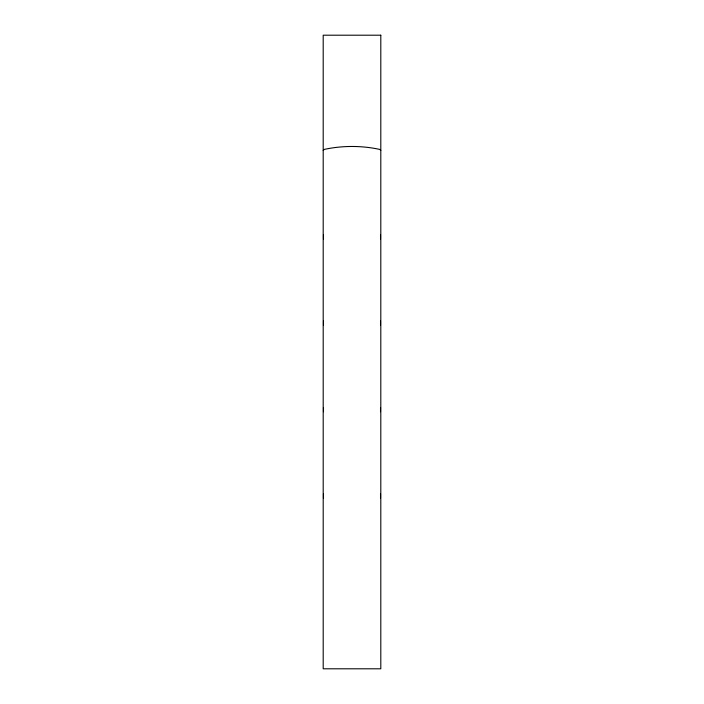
<?xml version="1.0" encoding="UTF-8"?>
<svg xmlns="http://www.w3.org/2000/svg" width="704" height="704" viewBox="0 0 704 704"><rect width="100%" height="100%" fill="white"/><g stroke="black" fill="none" stroke-linecap="round" stroke-linejoin="round"><path stroke-width="1.06" d="M323.479 234.67L323.479 238.929M323.479 321.068L323.479 325.327M323.479 407.466L323.479 411.726M323.479 493.874L323.479 498.133M380.521 238.929L380.521 234.67M380.521 325.327L380.521 321.068M380.521 411.726L380.521 407.466M380.521 498.133L380.521 493.874M323.198 150.401L324.183 149.433C342.267 145.49 361.733 145.49 379.817 149.433L380.802 150.401M380.802 35.2L323.198 35.2L323.198 668.8L380.802 668.8L380.802 35.2"/></g></svg>
